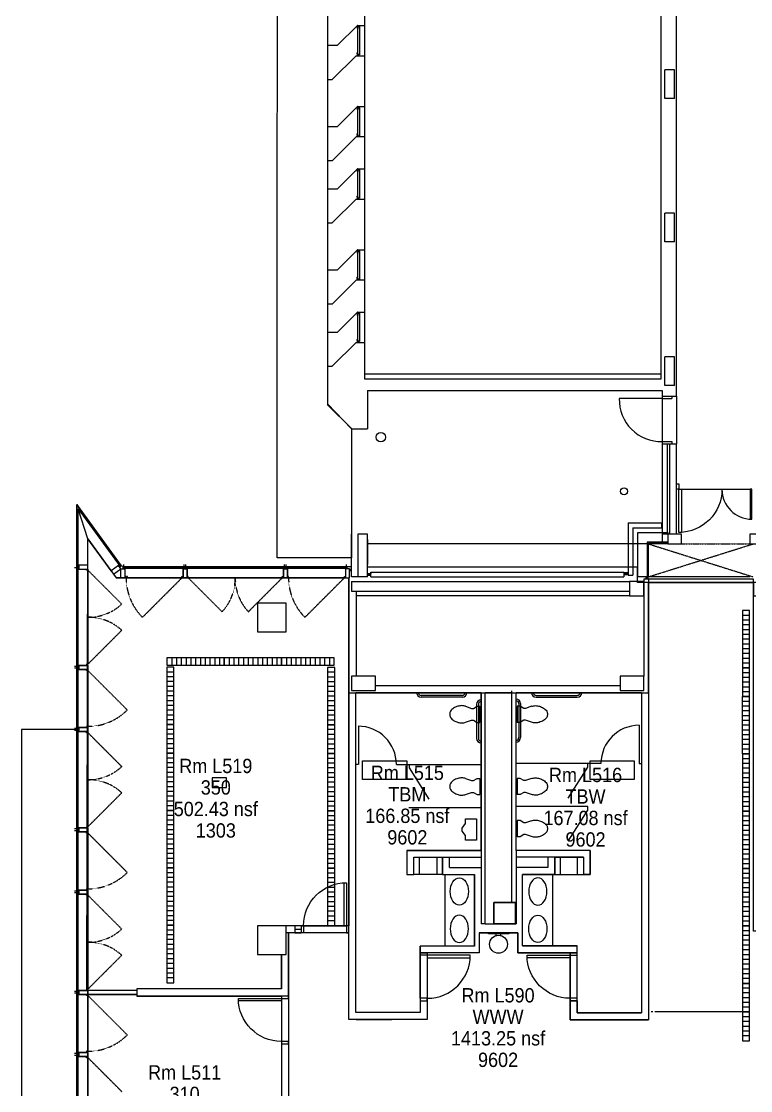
# Model space of a CAD drawing. Header units: inches. Extents: x 1247 to 6173, y 2512 to 6927.
# Drawn here: x 3162 to 3772, y 5446 to 6341 of the extents above; entities that cross this region are included whole.
import ezdxf

# ---------------------------------------------------------------- set-up
doc = ezdxf.new("R2010")
doc.units = ezdxf.units.IN
doc.header["$LTSCALE"] = 0.75
doc.header["$MEASUREMENT"] = 0
doc.linetypes.add('626_FL5$0$HIDDEN', pattern=[0.375, 0.25, -0.125])
doc.linetypes.add('626_FL5$0$HIDDEN2', pattern=[0.1875, 0.125, -0.0625])
doc.layers.get('0').update_dxf_attribs({"linetype": 'CONTINUOUS'})
doc.layers.get('DEFPOINTS').update_dxf_attribs({"linetype": 'CONTINUOUS'})
for name, color, linetype in [('626_FL5$0$A-BLDG-GRW', 9, 'CONTINUOUS'), ('626_FL5$0$A-CLNG-IDEN', 7, 'CONTINUOUS'), ('626_FL5$0$A-CLNG-LITE', 7, 'CONTINUOUS'), ('626_FL5$0$A-DOOR', 7, 'CONTINUOUS'), ('626_FL5$0$A-DOOR-EXST', 9, 'CONTINUOUS'), ('626_FL5$0$A-FLOR', 7, 'CONTINUOUS'), ('626_FL5$0$A-FLOR-PFIX', 7, 'CONTINUOUS'), ('626_FL5$0$A-FLOR-TPTN', 7, 'CONTINUOUS'), ('626_FL5$0$A-GLAZ', 7, 'CONTINUOUS'), ('626_FL5$0$A-ROOF', 7, 'CONTINUOUS'), ('626_FL5$0$A-WALL-FULL', 7, 'CONTINUOUS'), ('triGrossAreaLayer', 7, 'CONTINUOUS'), ('triLabelLayer', 7, 'CONTINUOUS'), ('triMeasuredGrossAreaLayer', 7, 'CONTINUOUS'), ('triSpaceLayer', 7, 'CONTINUOUS')]:
    doc.layers.add(name, color=color, linetype=linetype)
doc.styles.add('KTH_TEXT', font='romans.shx', dxfattribs={"width": 0.9})

# ---------------------------------------------------------------- blocks, each defined once
blk = doc.blocks.new('626_FL5$0$626_DOOR')
blk.add_lwpolyline([(0, 1), (0, 0), (0.056, 0), (0.056, 1)], close=True)
blk.add_arc((0, 0), 1, 0, 90)
blk = doc.blocks.new('626_FL5$0$LT_LIN-4')
at = {"layer": '626_FL5$0$A-CLNG-LITE'}
for p, q in [((4, 0), (4, -6)), ((8, 0), (8, -6)), ((12, 0), (12, -6)), ((16, 0), (16, -6)), ((20, 0), (20, -6)), ((24, 0), (24, -6)), ((28, 0), (28, -6)), ((32, 0), (32, -6)), ((36, 0), (36, -6)), ((40, 0), (40, -6)), ((44, 0), (44, -6))]:
    blk.add_line(p, q, dxfattribs=at)
blk.add_lwpolyline([(0, 0), (0, -6), (48, -6), (48, 0)], close=True, dxfattribs=at)
blk = doc.blocks.new('626_FL5$0$A$C311809B8')
at = {"layer": '626_FL5$0$A-CLNG-IDEN'}
blk.add_lwpolyline([(0, 15.7), (37, 15.7), (37, 0), (0, 0)], close=True, dxfattribs=at)
blk = doc.blocks.new('626_FL5$0$TOILET')
at = {"color": 0}
for p, q in [((-13.15, 7.3), (-7.67, 5.38)), ((-7.67, 5.38), (-5.97, 5.38)), ((-5.97, 5.38), (-2.67, 7.47)), ((-2.67, 7.47), (0, 7.47)), ((0, 7.47), (0, -7.47)), ((-13.15, -7.3), (-7.67, -5.38)), ((-7.67, -5.38), (-5.97, -5.38)), ((-5.97, -5.38), (-2.67, -7.47)), ((-2.67, -7.47), (0, -7.47))]:
    blk.add_line(p, q, dxfattribs=at)
for centre, radius, start, end in [((-21.42, 0), 6.33, 153.29881, 180), ((-21.42, 0), 6.33, 180, 206.70119), ((-17.33, -4.25), 12.05, 124.63594, 143.93892), ((-16.76, -6.31), 14.09, 104.96262, 121.78382), ((-16.77, -3.33), 11.23, 90, 108.83538), ((-16.77, -3.33), 11.23, 71.16462, 90), ((-17.33, 4.25), 12.05, 216.06108, 235.36406), ((-16.18, 6.97), 14.95, 237.64617, 254.75526), ((-17.34, 0.67), 8.59, 251.16462, 273.77544), ((-16.77, 3.33), 11.23, 270, 288.83538)]:
    blk.add_arc(centre, radius, start, end, dxfattribs=at)
blk = doc.blocks.new('626_FL5$0$KTH_URINAL')
blk.add_lwpolyline([(1, -12), (5, -9), (9, -9), (9, 0), (-9, 0), (-9, -9), (-5, -9), (-1.5, -12)], close=True)
blk = doc.blocks.new('626_FL5$0$A$C613D5998')
at = {"layer": '626_FL5$0$A-FLOR-PFIX'}
for p, q in [((6.5, 14.75, -144), (6.5, 16.25, -144)), ((10.5, 14.71, -144), (10.5, 16.25, -144))]:
    blk.add_line(p, q, dxfattribs=at)
at = {"layer": '626_FL5$0$A-FLOR-PFIX', "elevation": -144}
blk.add_lwpolyline([(0, 17), (17, 17), (17, 16.25), (0, 16.25)], close=True, dxfattribs=at)
at = {"layer": '626_FL5$0$A-FLOR-PFIX'}
blk.add_circle((8.42, 7.5, -144), 7.5, dxfattribs=at)

msp = doc.modelspace()

# ---------------------------------------------------------------- linework, layer by layer
at = {"linetype": 'ByBlock'}
msp.add_line((3442.11, 5505.57), (3472.18, 5505.57), dxfattribs=at)
for points in [[(3418.2, 6637.71), (3418.11, 6020.99), (3438.36, 5999.93), (3438.36, 5892.22), (3376.12, 5892.22), (3376.23, 6637.71)], [(3710.45, 5954.08), (3712.45, 5954.08), (3712.45, 5949.45), (3710.45, 5949.45)], [(3703.13, 5903.78), (3714.67, 5903.78), (3714.67, 5911.78), (3703.13, 5911.78)], [(3250.06, 5876.61), (3250.06, 5875.43), (3250.85, 5875.43), (3250.85, 5876.61)], [(3250.06, 5876.61), (3250.06, 5875.43), (3250.85, 5875.43), (3250.85, 5876.61)], [(3671.15, 5860.22), (3683.15, 5860.22), (3683.15, 5872.22), (3671.15, 5872.22)], [(3359.57, 5830.22), (3383.57, 5830.22), (3383.57, 5854.22), (3359.57, 5854.22)], [(3359.57, 5830.22), (3383.57, 5830.22), (3383.57, 5854.22), (3359.57, 5854.22)], [(3438.36, 5781.06), (3458.36, 5781.06), (3458.36, 5793.06), (3438.36, 5793.06)], [(3438.36, 5781.06), (3458.36, 5781.06), (3458.36, 5793.06), (3438.36, 5793.06)], [(3663.11, 5781.06), (3683.11, 5781.06), (3683.11, 5793.06), (3663.11, 5793.06)], [(3663.15, 5781.06), (3683.15, 5781.06), (3683.15, 5793.06), (3663.15, 5793.06)], [(3575.57, 5585.72), (3575.57, 5603.72), (3557.57, 5603.72), (3557.57, 5585.72)], [(3557.57, 5603.72), (3575.57, 5603.72), (3575.57, 5585.72), (3557.57, 5585.72)], [(3359.57, 5560.22), (3383.57, 5560.22), (3383.57, 5584.22), (3359.57, 5584.22)], [(3359.57, 5560.22), (3383.57, 5560.22), (3383.57, 5584.22), (3359.57, 5584.22)], [(3434.16, 5578.22), (3436.12, 5578.22), (3436.12, 5584.22), (3434.16, 5584.22)], [(3501.74, 5559.45), (3495.86, 5559.45), (3495.86, 5561.45), (3501.74, 5561.45)], [(3621.26, 5559.45), (3627.13, 5559.45), (3627.13, 5561.45), (3621.26, 5561.45)], [(3385.55, 5525.3), (3379.55, 5525.3), (3379.55, 5523.3), (3385.55, 5523.3)], [(3495.86, 5521.45), (3501.74, 5521.45), (3501.74, 5523.45), (3495.86, 5523.45)], [(3621.26, 5521.45), (3627.13, 5521.45), (3627.13, 5523.45), (3621.26, 5523.45)], [(3385.55, 5487.3), (3379.55, 5487.3), (3379.55, 5485.3), (3385.55, 5485.3)]]:
    msp.add_lwpolyline(points, close=True)
for points in [[(3436.6, 5883.01), (3436.6, 5883.01), (3437.04, 5880.91), (3437.48, 5883.01), (3437.92, 5880.91), (3438.36, 5883.01)], [(3669.9, 5880.21), (3669.33, 5877.51), (3668.76, 5880.21), (3668.2, 5877.51), (3667.63, 5880.21), (3667.06, 5877.51), (3667.5, 5880.21), (3666.93, 5877.51), (3666.36, 5880.21)], [(3454.36, 5879.22), (3453.9, 5877), (3453.43, 5879.22), (3452.97, 5877), (3452.5, 5879.22), (3452.03, 5877), (3451.57, 5879.22)], [(3686.88, 5874.22), (3686.9, 5874.22), (3684.52, 5874.72), (3686.9, 5875.22), (3684.52, 5875.72), (3686.9, 5876.22)]]:
    msp.add_lwpolyline(points)
at = {"layer": '626_FL5$0$A-BLDG-GRW'}
for p, q in [((3710.45, 6027.36), (3710.45, 6688.53)), ((3697.45, 6042.03), (3697.45, 6676.28)), ((3449.2, 6364.4), (3449.2, 6337.78)), ((3418.2, 6344.4), (3418.2, 6320.78)), ((3443.2, 6337.78), (3426.2, 6320.78)), ((3443.2, 6336.53), (3442.95, 6336.28)), ((3442.95, 6336.28), (3442.95, 6335.28)), ((3443.2, 6337.78), (3449.2, 6337.78)), ((3443.45, 6337.78), (3443.2, 6337.78)), ((3443.2, 6337.78), (3443.2, 6336.03)), ((3443.2, 6336.03), (3443.45, 6336.03)), ((3443.45, 6337.03), (3443.45, 6337.78)), ((3444.95, 6337.03), (3443.45, 6337.03)), ((3443.45, 6336.03), (3443.45, 6336.78)), ((3443.45, 6336.78), (3444.95, 6336.78)), ((3443.45, 6336.53), (3443.7, 6336.28)), ((3443.7, 6336.28), (3443.7, 6335.28)), ((3444.95, 6336.78), (3444.95, 6337.03)), ((3444.95, 6336.78), (3444.95, 6313.4)), ((3449.2, 6337.78), (3449.2, 6312.31)), ((3442.95, 6335.28), (3443.2, 6335.03)), ((3443.2, 6335.03), (3443.45, 6335.03)), ((3443.33, 6335.03), (3443.33, 6315.15)), ((3443.7, 6335.28), (3443.45, 6335.03)), ((3418.2, 6320.78), (3418.2, 6292.4)), ((3426.2, 6320.78), (3418.2, 6320.78)), ((3442.11, 6312.31), (3422.2, 6292.4)), ((3442.11, 6312.31), (3449.2, 6312.31)), ((3442.95, 6314.9), (3443.2, 6315.15)), ((3442.95, 6313.9), (3442.95, 6314.9)), ((3443.2, 6313.65), (3442.95, 6313.9)), ((3443.2, 6315.15), (3443.45, 6315.15)), ((3443.2, 6312.4), (3443.2, 6314.15)), ((3443.2, 6314.15), (3443.45, 6314.15)), ((3443.45, 6312.4), (3443.2, 6312.4)), ((3443.7, 6314.9), (3443.45, 6315.15)), ((3443.45, 6314.15), (3443.45, 6313.4)), ((3443.45, 6313.65), (3443.7, 6313.9)), ((3443.45, 6313.4), (3444.95, 6313.4)), ((3444.95, 6313.15), (3443.45, 6313.15)), ((3443.45, 6313.15), (3443.45, 6312.4)), ((3443.7, 6313.9), (3443.7, 6314.9)), ((3444.95, 6313.4), (3444.95, 6313.15)), ((3449.2, 6312.31), (3449.2, 6269.78)), ((3708.58, 6300.65), (3700.58, 6300.65)), ((3700.58, 6276.65), (3700.58, 6300.65)), ((3708.58, 6276.65), (3708.58, 6300.65)), ((3418.2, 6292.4), (3422.2, 6292.4)), ((3418.2, 6292.4), (3418.2, 6252.78)), ((3708.58, 6276.65), (3700.58, 6276.65)), ((3443.2, 6269.78), (3426.2, 6252.78)), ((3443.2, 6268.53), (3442.95, 6268.28)), ((3442.95, 6268.28), (3442.95, 6267.28)), ((3442.95, 6267.28), (3443.2, 6267.03)), ((3443.2, 6269.78), (3449.2, 6269.78)), ((3443.45, 6269.78), (3443.2, 6269.78)), ((3443.2, 6269.78), (3443.2, 6268.03)), ((3443.2, 6268.03), (3443.45, 6268.03)), ((3443.2, 6267.03), (3443.45, 6267.03)), ((3443.33, 6267.03), (3443.33, 6247.15)), ((3443.45, 6269.03), (3443.45, 6269.78)), ((3444.95, 6269.03), (3443.45, 6269.03)), ((3443.45, 6268.03), (3443.45, 6268.78)), ((3443.45, 6268.78), (3444.95, 6268.78)), ((3443.45, 6268.53), (3443.7, 6268.28)), ((3443.7, 6267.28), (3443.45, 6267.03)), ((3443.7, 6268.28), (3443.7, 6267.28)), ((3444.95, 6268.78), (3444.95, 6269.03)), ((3444.95, 6268.78), (3444.95, 6245.4)), ((3449.2, 6269.78), (3449.2, 6244.4)), ((3418.2, 6252.78), (3418.2, 6224.4)), ((3426.2, 6252.78), (3418.2, 6252.78)), ((3442.95, 6246.9), (3443.2, 6247.15)), ((3442.95, 6245.9), (3442.95, 6246.9)), ((3443.2, 6247.15), (3443.45, 6247.15)), ((3443.7, 6246.9), (3443.45, 6247.15)), ((3443.7, 6245.9), (3443.7, 6246.9)), ((3442.2, 6244.4), (3422.2, 6224.4)), ((3449.2, 6244.4), (3442.2, 6244.4)), ((3443.2, 6245.65), (3442.95, 6245.9)), ((3443.2, 6244.4), (3443.2, 6246.15)), ((3443.2, 6246.15), (3443.45, 6246.15)), ((3443.45, 6244.4), (3443.2, 6244.4)), ((3443.45, 6246.15), (3443.45, 6245.4)), ((3443.45, 6245.65), (3443.7, 6245.9)), ((3443.45, 6245.4), (3444.95, 6245.4)), ((3444.95, 6245.15), (3443.45, 6245.15)), ((3443.45, 6245.15), (3443.45, 6244.4)), ((3444.95, 6245.4), (3444.95, 6245.15)), ((3449.2, 6244.4), (3449.2, 6217.78)), ((3422.2, 6224.4), (3418.2, 6224.4)), ((3418.2, 6224.4), (3418.2, 6200.78)), ((3443.2, 6217.78), (3426.2, 6200.78)), ((3443.2, 6216.53), (3442.95, 6216.28)), ((3442.95, 6216.28), (3442.95, 6215.28)), ((3442.95, 6215.28), (3443.2, 6215.03)), ((3443.2, 6217.78), (3449.2, 6217.78)), ((3443.45, 6217.78), (3443.2, 6217.78)), ((3443.2, 6217.78), (3443.2, 6216.03)), ((3443.2, 6216.03), (3443.45, 6216.03)), ((3443.2, 6215.03), (3443.45, 6215.03)), ((3443.33, 6215.03), (3443.33, 6195.15)), ((3443.45, 6217.03), (3443.45, 6217.78)), ((3444.95, 6217.03), (3443.45, 6217.03)), ((3443.45, 6216.03), (3443.45, 6216.78)), ((3443.45, 6216.78), (3444.95, 6216.78)), ((3443.45, 6216.53), (3443.7, 6216.28)), ((3443.7, 6215.28), (3443.45, 6215.03)), ((3443.7, 6216.28), (3443.7, 6215.28)), ((3444.95, 6216.78), (3444.95, 6217.03)), ((3444.95, 6216.78), (3444.95, 6193.4)), ((3449.2, 6217.78), (3449.2, 6192.31)), ((3418.2, 6200.78), (3418.2, 6172.4)), ((3426.2, 6200.78), (3418.2, 6200.78)), ((3442.95, 6194.9), (3443.2, 6195.15)), ((3442.95, 6193.9), (3442.95, 6194.9)), ((3443.2, 6193.65), (3442.95, 6193.9)), ((3443.2, 6195.15), (3443.45, 6195.15)), ((3443.2, 6192.4), (3443.2, 6194.15)), ((3443.2, 6194.15), (3443.45, 6194.15)), ((3443.7, 6194.9), (3443.45, 6195.15)), ((3443.45, 6194.15), (3443.45, 6193.4)), ((3443.45, 6193.65), (3443.7, 6193.9)), ((3443.45, 6193.4), (3444.95, 6193.4)), ((3444.95, 6193.15), (3443.45, 6193.15)), ((3443.45, 6193.15), (3443.45, 6192.4)), ((3443.7, 6193.9), (3443.7, 6194.9)), ((3444.95, 6193.4), (3444.95, 6193.15)), ((3442.11, 6192.31), (3422.2, 6172.4)), ((3442.11, 6192.31), (3449.2, 6192.31)), ((3443.45, 6192.4), (3443.2, 6192.4)), ((3449.2, 6192.31), (3449.2, 6149.78)), ((3708.58, 6180.65), (3700.58, 6180.65)), ((3700.58, 6156.65), (3700.58, 6180.65)), ((3708.58, 6156.65), (3708.58, 6180.65)), ((3418.2, 6172.4), (3422.2, 6172.4)), ((3418.2, 6172.4), (3418.2, 6132.78)), ((3443.2, 6149.78), (3426.2, 6132.78)), ((3443.2, 6148.53), (3442.95, 6148.28)), ((3442.95, 6148.28), (3442.95, 6147.28)), ((3443.2, 6149.78), (3449.2, 6149.78)), ((3443.45, 6149.78), (3443.2, 6149.78)), ((3443.2, 6149.78), (3443.2, 6148.03)), ((3443.45, 6149.03), (3443.45, 6149.78)), ((3444.95, 6149.03), (3443.45, 6149.03)), ((3443.45, 6148.03), (3443.45, 6148.78)), ((3443.45, 6148.78), (3444.95, 6148.78)), ((3443.45, 6148.53), (3443.7, 6148.28)), ((3443.7, 6148.28), (3443.7, 6147.28)), ((3444.95, 6148.78), (3444.95, 6149.03)), ((3444.95, 6148.78), (3444.95, 6125.4)), ((3449.2, 6149.78), (3449.2, 6124.4)), ((3708.58, 6156.65), (3700.58, 6156.65)), ((3442.95, 6147.28), (3443.2, 6147.03)), ((3443.2, 6148.03), (3443.45, 6148.03)), ((3443.2, 6147.03), (3443.45, 6147.03)), ((3443.33, 6147.03), (3443.33, 6127.15)), ((3443.7, 6147.28), (3443.45, 6147.03)), ((3418.2, 6132.78), (3418.2, 6104.4)), ((3426.2, 6132.78), (3418.2, 6132.78)), ((3442.2, 6124.4), (3422.2, 6104.4)), ((3449.2, 6124.4), (3442.2, 6124.4)), ((3442.95, 6126.9), (3443.2, 6127.15)), ((3442.95, 6125.9), (3442.95, 6126.9)), ((3443.2, 6125.65), (3442.95, 6125.9)), ((3443.2, 6127.15), (3443.45, 6127.15)), ((3443.2, 6124.4), (3443.2, 6126.15)), ((3443.2, 6126.15), (3443.45, 6126.15)), ((3443.45, 6124.4), (3443.2, 6124.4)), ((3443.7, 6126.9), (3443.45, 6127.15)), ((3443.45, 6126.15), (3443.45, 6125.4)), ((3443.45, 6125.65), (3443.7, 6125.9)), ((3443.45, 6125.4), (3444.95, 6125.4)), ((3444.95, 6125.15), (3443.45, 6125.15)), ((3443.45, 6125.15), (3443.45, 6124.4)), ((3443.7, 6125.9), (3443.7, 6126.9)), ((3444.95, 6125.4), (3444.95, 6125.15)), ((3449.2, 6124.4), (3449.2, 6097.78)), ((3422.2, 6104.4), (3418.2, 6104.4)), ((3418.2, 6104.4), (3418.2, 6080.78)), ((3443.2, 6097.78), (3426.2, 6080.78)), ((3443.2, 6096.53), (3442.95, 6096.28)), ((3442.95, 6096.28), (3442.95, 6095.28)), ((3442.95, 6095.28), (3443.2, 6095.03)), ((3443.2, 6097.78), (3449.2, 6097.78)), ((3443.45, 6097.78), (3443.2, 6097.78)), ((3443.2, 6097.78), (3443.2, 6096.03)), ((3443.2, 6096.03), (3443.45, 6096.03)), ((3443.2, 6095.03), (3443.45, 6095.03)), ((3443.33, 6095.03), (3443.33, 6075.15)), ((3443.45, 6097.03), (3443.45, 6097.78)), ((3444.95, 6097.03), (3443.45, 6097.03)), ((3443.45, 6096.03), (3443.45, 6096.78)), ((3443.45, 6096.78), (3444.95, 6096.78)), ((3443.45, 6096.53), (3443.7, 6096.28)), ((3443.7, 6095.28), (3443.45, 6095.03)), ((3443.7, 6096.28), (3443.7, 6095.28)), ((3444.95, 6096.78), (3444.95, 6097.03)), ((3444.95, 6096.78), (3444.95, 6073.4)), ((3449.2, 6097.78), (3449.2, 6072.31)), ((3418.2, 6080.78), (3418.2, 6052.4)), ((3426.2, 6080.78), (3418.2, 6080.78)), ((3442.11, 6072.31), (3422.2, 6052.4)), ((3442.11, 6072.31), (3449.2, 6072.31)), ((3442.95, 6074.9), (3443.2, 6075.15)), ((3442.95, 6073.9), (3442.95, 6074.9)), ((3443.2, 6073.65), (3442.95, 6073.9)), ((3443.2, 6075.15), (3443.45, 6075.15)), ((3443.2, 6072.4), (3443.2, 6074.15)), ((3443.2, 6074.15), (3443.45, 6074.15)), ((3443.45, 6072.4), (3443.2, 6072.4)), ((3443.7, 6074.9), (3443.45, 6075.15)), ((3443.45, 6074.15), (3443.45, 6073.4)), ((3443.45, 6073.65), (3443.7, 6073.9)), ((3443.45, 6073.4), (3444.95, 6073.4)), ((3444.95, 6073.15), (3443.45, 6073.15)), ((3443.45, 6073.15), (3443.45, 6072.4)), ((3443.7, 6073.9), (3443.7, 6074.9)), ((3444.95, 6073.4), (3444.95, 6073.15)), ((3449.2, 6072.31), (3449.2, 6042.03)), ((3700.58, 6036.28), (3700.58, 6060.28)), ((3708.58, 6060.28), (3700.58, 6060.28)), ((3700.58, 6036.28), (3700.58, 6060.28)), ((3708.58, 6060.28), (3700.58, 6060.28)), ((3708.58, 6036.28), (3708.58, 6060.28)), ((3708.58, 6036.28), (3708.58, 6060.28)), ((3418.2, 6052.4), (3422.2, 6052.4)), ((3418.2, 6052.4), (3418.2, 6020.28)), ((3449.2, 6046.03), (3697.45, 6046.03)), ((3449.2, 6042.03), (3697.45, 6042.03)), ((3451.57, 6032.03), (3451.57, 6000.03)), ((3451.57, 6032.03), (3698.45, 6032.03)), ((3698.45, 6032.03), (3698.45, 6025.36)), ((3708.58, 6036.28), (3700.58, 6036.28)), ((3708.58, 6036.28), (3700.58, 6036.28)), ((3698.45, 6027.36), (3710.45, 6027.36)), ((3698.45, 6025.36), (3706.45, 6025.36)), ((3698.45, 6025.36), (3698.45, 5989.38)), ((3706.45, 6027.36), (3706.45, 6025.36)), ((3710.45, 6027.36), (3710.45, 5987.38)), ((3438.36, 6000.36), (3418.2, 6020.28)), ((3438.36, 6000.03), (3451.57, 6000.03)), ((3698.45, 5989.38), (3698.45, 5903.78)), ((3698.45, 5989.38), (3706.45, 5989.38)), ((3698.45, 5987.38), (3710.45, 5987.38)), ((3702.45, 5987.38), (3702.45, 5911.78)), ((3704.45, 5987.38), (3704.45, 5911.78)), ((3706.45, 5989.38), (3706.45, 5987.38)), ((3710.45, 5911.78), (3710.45, 5987.38)), ((3438.36, 5876.22), (3438.36, 5911.78)), ((3451.57, 5911.78), (3443.57, 5911.78)), ((3443.57, 5911.78), (3443.57, 5876.22)), ((3451.57, 5876.22), (3451.57, 5911.78)), ((3451.57, 5907.54), (3451.57, 5886.53)), ((3703.13, 5911.78), (3698.45, 5911.78)), ((3703.13, 5911.78), (3703.13, 5911.78)), ((3771.77, 5911.78), (3771.77, 5903.78)), ((3789.4, 5911.78), (3771.77, 5911.78)), ((3703.13, 5903.78), (3451.57, 5903.78)), ((3771.77, 5903.78), (3789.4, 5903.78)), ((3451.57, 5876.22), (3438.36, 5876.22))]:
    msp.add_line(p, q, dxfattribs=at)
for centre, radius in [((3462.85, 5993.09), 4), ((3666.45, 5947.78), 3)]:
    msp.add_circle(centre, radius, dxfattribs=at)
at = {"layer": '626_FL5$0$A-DOOR-EXST'}
msp.add_line((3698.45, 6025.36), (3662.45, 6025.36), dxfattribs=at)
msp.add_arc((3697.59, 6024.52), 35.15, 178.6266, 271.40946, dxfattribs=at)
at = {"layer": '626_FL5$0$A-FLOR'}
for p, q in [((3712.45, 5949.45), (3773.45, 5949.45)), ((3771.9, 5876.22), (3686.9, 5876.22)), ((3771.9, 5874.22), (3686.9, 5874.22)), ((3671.15, 5860.22), (3442.11, 5860.22)), ((3514.36, 5627.07), (3490.36, 5627.07)), ((3608.52, 5627.07), (3632.52, 5627.07)), ((3398.16, 5584.22), (3434.16, 5584.22)), ((3495.86, 5523.45), (3495.86, 5559.45)), ((3501.74, 5559.45), (3501.74, 5523.45)), ((3621.26, 5559.2), (3621.26, 5523.2)), ((3627.13, 5523.45), (3627.13, 5559.45)), ((3379.55, 5523.3), (3379.55, 5487.3)), ((3690.63, 5512.22), (3689.13, 5512.22)), ((3771.52, 5512.22), (3692.13, 5512.22))]:
    msp.add_line(p, q, dxfattribs=at)
at = {"layer": '626_FL5$0$A-FLOR', "linetype": '626_FL5$0$HIDDEN2'}
for p, q in [((3686.9, 5903.78), (3774.61, 5876.22)), ((3686.91, 5876.22), (3774.61, 5903.78)), ((3714.67, 5903.78), (3771.77, 5903.78))]:
    msp.add_line(p, q, dxfattribs=at)
at = {"layer": '626_FL5$0$A-FLOR'}
for points in [[(3321.47, 5700.01), (3333.47, 5700.01), (3333.47, 5708.01), (3321.47, 5708.01)], [(3495.11, 5641.57), (3509.61, 5641.57), (3509.61, 5627.07), (3495.11, 5627.07)], [(3627.52, 5641.57), (3613.02, 5641.57), (3613.02, 5627.07), (3627.52, 5627.07)]]:
    msp.add_lwpolyline(points, close=True, dxfattribs=at)
at = {"layer": '626_FL5$0$A-FLOR-PFIX', "linetype": 'Continuous'}
for p, q in [((3531.08, 5776.95), (3496.58, 5776.95)), ((3531.08, 5775.45), (3496.58, 5775.45)), ((3592.81, 5776.93), (3627.31, 5776.93)), ((3592.81, 5775.43), (3627.31, 5775.43)), ((3543.02, 5769.45), (3543.02, 5740.95)), ((3544.52, 5769.45), (3544.52, 5740.95)), ((3578.37, 5770.18), (3578.37, 5741.68)), ((3579.87, 5770.18), (3579.87, 5741.68))]:
    msp.add_line(p, q, dxfattribs=at)
at = {"layer": '626_FL5$0$A-FLOR-PFIX'}
for p, q in [((3516.36, 5627.07), (3516.36, 5567.07)), ((3606.52, 5627.07), (3606.52, 5567.32))]:
    msp.add_line(p, q, dxfattribs=at)
at = {"layer": '626_FL5$0$A-FLOR-PFIX', "linetype": 'Continuous'}
for centre, radius, start, end in [((3496.58, 5779.2), 3.75, 180, 270), ((3496.58, 5779.2), 2.25, 180, 270), ((3531.08, 5779.2), 3.75, 270, 0), ((3531.08, 5779.2), 2.25, 270, 0), ((3546.77, 5769.45), 3.75, 90, 180), ((3576.12, 5770.18), 3.75, 0, 90), ((3576.12, 5770.18), 2.25, 0, 90), ((3592.81, 5779.18), 3.75, 180, 270), ((3592.81, 5779.18), 2.25, 180, 270), ((3627.31, 5779.18), 3.75, 270, 0), ((3627.31, 5779.18), 2.25, 270, 0), ((3546.77, 5769.45), 2.25, 90, 180), ((3546.77, 5740.95), 3.75, 180, 270), ((3546.77, 5740.95), 2.25, 180, 270), ((3576.12, 5741.68), 2.25, 270, 0), ((3576.12, 5741.68), 3.75, 270, 0)]:
    msp.add_arc(centre, radius, start, end, dxfattribs=at)
at = {"layer": '626_FL5$0$A-FLOR-PFIX'}
for centre, major_axis in [((3528.58, 5612.83), (0, 11.5)), ((3594.29, 5581.6), (0, -11.5))]:
    msp.add_ellipse(centre, major_axis=major_axis, ratio=0.66229, dxfattribs=at)
at = {"layer": '626_FL5$0$A-FLOR-PFIX', "extrusion": (0, 0, -1)}
for centre, major_axis in [((3594.29, 5612.83), (0, 11.5)), ((3528.58, 5581.6), (0, -11.5))]:
    msp.add_ellipse(centre, major_axis=major_axis, ratio=0.66229, dxfattribs=at)
at = {"layer": '626_FL5$0$A-FLOR-TPTN'}
for p, q in [((3444, 5751.2), (3444, 5719.2)), ((3679.15, 5751.93), (3679.15, 5719.93)), ((3443.87, 5719.2), (3441.87, 5719.2)), ((3475.87, 5719.2), (3546.75, 5719.2)), ((3486.74, 5716.2), (3486.74, 5719.2)), ((3647.15, 5719.93), (3576.12, 5719.93)), ((3636.12, 5716.93), (3636.12, 5719.93)), ((3679.15, 5719.93), (3681.15, 5719.93)), ((3503.24, 5690.21), (3486.74, 5716.2)), ((3619.62, 5690.95), (3636.12, 5716.93)), ((3486.24, 5683.18), (3546.75, 5683.18)), ((3636.12, 5683.93), (3576.12, 5683.93)), ((3636.12, 5680.93), (3636.12, 5683.93)), ((3619.62, 5654.95), (3636.12, 5680.93))]:
    msp.add_line(p, q, dxfattribs=at)
for centre, start, end in [((3443.87, 5719.2), 359.99995, 90), ((3679.15, 5719.93), 90, 180)]:
    msp.add_arc(centre, 32, start, end, dxfattribs=at)
at = {"layer": '626_FL5$0$A-GLAZ'}
for p, q in [((3208.22, 5932.66), (3208.22, 5936.75)), ((3208.22, 5936.75), (3210.63, 5933.43)), ((3208.41, 5884.47), (3208.41, 5936.09)), ((3208.47, 5936.09), (3245.29, 5885.41)), ((3210.63, 5933.43), (3210.48, 5933.32)), ((3208.41, 5932.66), (3208.22, 5932.66)), ((3209.41, 5884.47), (3209.41, 5933.09)), ((3209.41, 5933.09), (3244.48, 5884.83)), ((3217.54, 5907.98), (3209.41, 5933.09)), ((3217.54, 5886.08), (3217.54, 5907.98)), ((3237.06, 5881.2), (3217.6, 5907.98)), ((3208.41, 5884.47), (3209.85, 5884.47)), ((3208.41, 5800.65), (3208.41, 5884.15)), ((3209.41, 5800.65), (3209.41, 5884.15)), ((3216.36, 5882.53), (3217.54, 5882.53)), ((3216.36, 5881.75), (3216.36, 5882.53)), ((3217.54, 5881.75), (3216.36, 5881.75)), ((3217.54, 5882.53), (3217.54, 5881.75)), ((3217.54, 5881.75), (3217.54, 5803.06)), ((3299.18, 5884.45), (3382.68, 5884.45)), ((3299.18, 5883.45), (3382.68, 5883.45)), ((3248.8, 5876.5), (3248.8, 5875.32)), ((3249.58, 5876.5), (3248.8, 5876.5)), ((3248.8, 5875.32), (3249.58, 5875.32)), ((3249.58, 5875.32), (3249.58, 5876.5)), ((3296.27, 5875.32), (3249.58, 5875.32)), ((3296.27, 5875.32), (3296.27, 5876.5)), ((3296.27, 5876.5), (3297.06, 5876.5)), ((3297.06, 5875.32), (3296.27, 5875.32)), ((3297.06, 5876.5), (3297.06, 5875.32)), ((3300.8, 5876.5), (3300.8, 5875.32)), ((3301.58, 5876.5), (3300.8, 5876.5)), ((3300.8, 5875.32), (3301.58, 5875.32)), ((3301.58, 5875.32), (3301.58, 5876.5)), ((3380.27, 5875.32), (3301.58, 5875.32)), ((3380.27, 5875.32), (3380.27, 5876.5)), ((3380.27, 5876.5), (3381.06, 5876.5)), ((3381.06, 5875.32), (3380.27, 5875.32)), ((3381.06, 5876.5), (3381.06, 5875.32)), ((3384.8, 5876.5), (3384.8, 5875.32)), ((3385.58, 5876.5), (3384.8, 5876.5)), ((3384.8, 5875.32), (3385.58, 5875.32)), ((3385.58, 5875.32), (3385.58, 5876.5)), ((3432.27, 5875.32), (3385.58, 5875.32)), ((3432.27, 5875.32), (3432.27, 5876.5)), ((3432.27, 5876.5), (3433.06, 5876.5)), ((3433.06, 5875.32), (3432.27, 5875.32)), ((3433.06, 5876.5), (3433.06, 5875.32)), ((3217.54, 5803.06), (3216.36, 5803.06)), ((3216.36, 5803.06), (3216.36, 5802.27)), ((3216.36, 5802.27), (3217.54, 5802.27)), ((3217.54, 5802.27), (3217.54, 5803.06)), ((3216.36, 5798.53), (3217.54, 5798.53)), ((3216.36, 5797.75), (3216.36, 5798.53)), ((3217.54, 5797.75), (3216.36, 5797.75)), ((3217.54, 5798.53), (3217.54, 5797.75)), ((3217.54, 5797.75), (3217.54, 5751.06)), ((3208.41, 5664.65), (3208.41, 5748.15)), ((3209.41, 5664.65), (3209.41, 5748.15)), ((3217.54, 5751.06), (3216.36, 5751.06)), ((3216.36, 5751.06), (3216.36, 5750.27)), ((3216.36, 5750.27), (3217.54, 5750.27)), ((3216.36, 5746.53), (3217.54, 5746.53)), ((3216.36, 5745.75), (3216.36, 5746.53)), ((3217.54, 5745.75), (3216.36, 5745.75)), ((3217.54, 5750.27), (3217.54, 5751.06)), ((3217.54, 5746.53), (3217.54, 5745.75)), ((3217.54, 5745.75), (3217.54, 5667.06)), ((3217.54, 5667.06), (3216.36, 5667.06)), ((3216.36, 5667.06), (3216.36, 5666.27)), ((3216.36, 5666.27), (3217.54, 5666.27)), ((3217.54, 5666.27), (3217.54, 5667.06)), ((3216.36, 5662.53), (3217.54, 5662.53)), ((3216.36, 5661.75), (3216.36, 5662.53)), ((3217.54, 5661.75), (3216.36, 5661.75)), ((3217.54, 5662.53), (3217.54, 5661.75)), ((3217.54, 5661.75), (3217.54, 5615.06)), ((3208.41, 5528.65), (3208.41, 5612.15)), ((3209.41, 5528.65), (3209.41, 5612.15)), ((3217.54, 5615.06), (3216.36, 5615.06)), ((3216.36, 5615.06), (3216.36, 5614.27)), ((3216.36, 5614.27), (3217.54, 5614.27)), ((3217.54, 5614.27), (3217.54, 5615.06)), ((3216.36, 5610.53), (3217.54, 5610.53)), ((3216.36, 5609.75), (3216.36, 5610.53)), ((3217.54, 5609.75), (3216.36, 5609.75)), ((3217.54, 5610.53), (3217.54, 5609.75)), ((3217.54, 5609.75), (3217.54, 5531.06)), ((3390.91, 5584.22), (3383.57, 5584.22)), ((3390.91, 5578.22), (3383.57, 5578.22)), ((3396.16, 5584.22), (3390.91, 5584.22)), ((3390.91, 5584.22), (3390.91, 5578.22)), ((3390.91, 5581.22), (3396.16, 5581.22)), ((3390.91, 5578.22), (3396.16, 5578.22)), ((3396.16, 5584.22), (3396.16, 5578.22)), ((3396.16, 5584.22), (3398.16, 5584.22)), ((3398.16, 5578.22), (3396.16, 5578.22)), ((3398.16, 5584.22), (3398.16, 5578.22)), ((3217.54, 5531.06), (3216.36, 5531.06)), ((3216.36, 5531.06), (3216.36, 5530.27)), ((3217.54, 5530.27), (3217.54, 5531.06)), ((3216.36, 5530.27), (3217.54, 5530.27)), ((3216.36, 5526.53), (3217.54, 5526.53)), ((3216.36, 5525.75), (3216.36, 5526.53)), ((3217.54, 5525.75), (3216.36, 5525.75)), ((3217.54, 5526.53), (3217.54, 5525.75)), ((3217.54, 5525.75), (3217.54, 5479.06)), ((3217.54, 5479.06), (3216.36, 5479.06)), ((3216.36, 5479.06), (3216.36, 5478.27)), ((3216.36, 5478.27), (3217.54, 5478.27)), ((3217.54, 5478.27), (3217.54, 5479.06)), ((3208.41, 5392.65), (3208.41, 5476.15)), ((3209.41, 5392.65), (3209.41, 5476.15)), ((3216.36, 5474.53), (3217.54, 5474.53)), ((3216.36, 5473.75), (3216.36, 5474.53)), ((3217.54, 5473.75), (3216.36, 5473.75)), ((3217.54, 5474.53), (3217.54, 5473.75)), ((3217.54, 5473.75), (3217.54, 5395.06))]:
    msp.add_line(p, q, dxfattribs=at)
at = {"layer": '626_FL5$0$A-GLAZ', "linetype": 'Continuous'}
for p, q in [((3208.41, 5883.65), (3206.41, 5883.65)), ((3209.85, 5884.15), (3208.41, 5884.15)), ((3217.54, 5886.08), (3209.85, 5886.08)), ((3209.85, 5886.08), (3209.85, 5882.73)), ((3209.85, 5882.73), (3217.54, 5882.73)), ((3217.54, 5882.73), (3217.54, 5886.08)), ((3243.29, 5885.72), (3237.06, 5881.2)), ((3237.06, 5881.2), (3239.03, 5878.49)), ((3239.03, 5878.49), (3245.25, 5883.01)), ((3245.25, 5883.01), (3243.29, 5885.72)), ((3244.12, 5884.57), (3245.29, 5885.41)), ((3245.25, 5875.32), (3245.25, 5883.01)), ((3245.25, 5883.01), (3248.6, 5883.01)), ((3247.18, 5884.45), (3298.68, 5884.45)), ((3247.18, 5883.01), (3247.18, 5884.45)), ((3247.18, 5883.45), (3298.68, 5883.45)), ((3247.68, 5884.45), (3247.68, 5886.45)), ((3248.6, 5883.01), (3248.6, 5875.32)), ((3297.25, 5875.32), (3297.25, 5883.01)), ((3297.25, 5883.01), (3300.6, 5883.01)), ((3297.25, 5883.01), (3297.25, 5875.32)), ((3300.6, 5883.01), (3297.25, 5883.01)), ((3298.18, 5884.45), (3298.18, 5886.45)), ((3298.68, 5883.01), (3298.68, 5884.45)), ((3299.18, 5883.01), (3299.18, 5884.45)), ((3299.68, 5884.45), (3299.68, 5886.45)), ((3300.6, 5883.01), (3300.6, 5875.32)), ((3300.6, 5875.32), (3300.6, 5883.01)), ((3381.25, 5883.01), (3381.25, 5875.32)), ((3384.6, 5883.01), (3381.25, 5883.01)), ((3381.25, 5875.32), (3381.25, 5883.01)), ((3381.25, 5883.01), (3384.6, 5883.01)), ((3382.18, 5884.45), (3382.18, 5886.45)), ((3382.68, 5883.01), (3382.68, 5884.45)), ((3383.18, 5884.45), (3434.68, 5884.45)), ((3383.18, 5883.01), (3383.18, 5884.45)), ((3383.18, 5883.45), (3434.68, 5883.45)), ((3383.68, 5884.45), (3383.68, 5886.45)), ((3384.6, 5875.32), (3384.6, 5883.01)), ((3384.6, 5883.01), (3384.6, 5875.32)), ((3433.25, 5883.01), (3433.25, 5875.32)), ((3436.6, 5883.01), (3433.25, 5883.01)), ((3434.18, 5884.45), (3434.18, 5886.45)), ((3434.68, 5883.01), (3434.68, 5884.45)), ((3436.6, 5875.32), (3436.6, 5883.01)), ((3239.03, 5878.49), (3241.33, 5875.32)), ((3245.25, 5875.32), (3241.33, 5875.32)), ((3248.6, 5875.32), (3245.25, 5875.32)), ((3300.6, 5875.32), (3297.25, 5875.32)), ((3297.25, 5875.32), (3300.6, 5875.32)), ((3381.25, 5875.32), (3384.6, 5875.32)), ((3384.6, 5875.32), (3381.25, 5875.32)), ((3433.25, 5875.32), (3436.6, 5875.32)), ((3208.41, 5801.15), (3206.41, 5801.15)), ((3208.41, 5799.65), (3206.41, 5799.65)), ((3209.85, 5800.65), (3208.41, 5800.65)), ((3208.41, 5748.65), (3208.41, 5800.15)), ((3209.85, 5800.15), (3208.41, 5800.15)), ((3209.41, 5748.65), (3209.41, 5800.15)), ((3209.85, 5802.08), (3217.54, 5802.08)), ((3209.85, 5798.73), (3209.85, 5802.08)), ((3217.54, 5802.08), (3209.85, 5802.08)), ((3209.85, 5802.08), (3209.85, 5798.73)), ((3217.54, 5802.08), (3217.54, 5798.73)), ((3217.54, 5798.73), (3217.54, 5802.08)), ((3217.54, 5798.73), (3209.85, 5798.73)), ((3209.85, 5798.73), (3217.54, 5798.73)), ((3208.41, 5749.15), (3206.41, 5749.15)), ((3208.41, 5747.65), (3206.41, 5747.65)), ((3209.85, 5748.65), (3208.41, 5748.65)), ((3209.85, 5748.15), (3208.41, 5748.15)), ((3209.85, 5750.08), (3217.54, 5750.08)), ((3209.85, 5746.73), (3209.85, 5750.08)), ((3217.54, 5750.08), (3209.85, 5750.08)), ((3209.85, 5750.08), (3209.85, 5746.73)), ((3217.54, 5746.73), (3209.85, 5746.73)), ((3209.85, 5746.73), (3217.54, 5746.73)), ((3217.54, 5750.08), (3217.54, 5746.73)), ((3217.54, 5746.73), (3217.54, 5750.08)), ((3208.41, 5665.15), (3206.41, 5665.15)), ((3209.85, 5666.08), (3217.54, 5666.08)), ((3209.85, 5662.73), (3209.85, 5666.08)), ((3217.54, 5666.08), (3209.85, 5666.08)), ((3209.85, 5666.08), (3209.85, 5662.73)), ((3217.54, 5666.08), (3217.54, 5662.73)), ((3217.54, 5662.73), (3217.54, 5666.08)), ((3208.41, 5663.65), (3206.41, 5663.65)), ((3209.85, 5664.65), (3208.41, 5664.65)), ((3208.41, 5612.65), (3208.41, 5664.15)), ((3209.85, 5664.15), (3208.41, 5664.15)), ((3209.41, 5612.65), (3209.41, 5664.15)), ((3217.54, 5662.73), (3209.85, 5662.73)), ((3209.85, 5662.73), (3217.54, 5662.73)), ((3208.41, 5613.15), (3206.41, 5613.15)), ((3208.41, 5611.65), (3206.41, 5611.65)), ((3209.85, 5612.65), (3208.41, 5612.65)), ((3209.85, 5612.15), (3208.41, 5612.15)), ((3217.54, 5614.08), (3209.85, 5614.08)), ((3209.85, 5614.08), (3209.85, 5610.73)), ((3209.85, 5614.08), (3217.54, 5614.08)), ((3209.85, 5610.73), (3209.85, 5614.08)), ((3217.54, 5610.73), (3217.54, 5614.08)), ((3217.54, 5614.08), (3217.54, 5610.73)), ((3209.85, 5610.73), (3217.54, 5610.73)), ((3217.54, 5610.73), (3209.85, 5610.73)), ((3208.41, 5529.15), (3206.41, 5529.15)), ((3208.41, 5527.65), (3206.41, 5527.65)), ((3209.85, 5528.65), (3208.41, 5528.65)), ((3208.41, 5476.65), (3208.41, 5528.15)), ((3209.85, 5528.15), (3208.41, 5528.15)), ((3209.41, 5476.65), (3209.41, 5528.15)), ((3209.85, 5530.08), (3217.54, 5530.08)), ((3209.85, 5526.73), (3209.85, 5530.08)), ((3217.54, 5530.08), (3209.85, 5530.08)), ((3209.85, 5530.08), (3209.85, 5526.73)), ((3217.54, 5526.73), (3209.85, 5526.73)), ((3209.85, 5526.73), (3217.54, 5526.73)), ((3217.54, 5530.08), (3217.54, 5526.73)), ((3217.54, 5526.73), (3217.54, 5530.08)), ((3208.41, 5477.15), (3206.41, 5477.15)), ((3217.54, 5478.08), (3209.85, 5478.08)), ((3209.85, 5478.08), (3209.85, 5474.73)), ((3209.85, 5478.08), (3217.54, 5478.08)), ((3209.85, 5474.73), (3209.85, 5478.08)), ((3217.54, 5474.73), (3217.54, 5478.08)), ((3217.54, 5478.08), (3217.54, 5474.73)), ((3208.41, 5475.65), (3206.41, 5475.65)), ((3209.85, 5476.65), (3208.41, 5476.65)), ((3209.85, 5476.15), (3208.41, 5476.15)), ((3209.85, 5474.73), (3217.54, 5474.73)), ((3217.54, 5474.73), (3209.85, 5474.73))]:
    msp.add_line(p, q, dxfattribs=at)
at = {"layer": '626_FL5$0$A-GLAZ', "linetype": '626_FL5$0$HIDDEN'}
for p, q in [((3217.54, 5881.75), (3245.91, 5853.38)), ((3296.27, 5875.32), (3263.26, 5842.31)), ((3301.58, 5875.32), (3329.95, 5846.95)), ((3380.27, 5875.32), (3351.9, 5846.95)), ((3432.27, 5875.32), (3399.26, 5842.31)), ((3217.54, 5803.06), (3245.91, 5831.43)), ((3217.54, 5797.75), (3250.55, 5764.74)), ((3217.54, 5745.75), (3245.91, 5717.38)), ((3217.54, 5667.06), (3245.91, 5695.43)), ((3217.54, 5661.75), (3250.55, 5628.74)), ((3217.54, 5609.75), (3245.91, 5581.38)), ((3217.54, 5531.06), (3245.91, 5559.43)), ((3217.54, 5525.75), (3250.55, 5492.74)), ((3217.54, 5473.75), (3245.91, 5445.38))]:
    msp.add_line(p, q, dxfattribs=at)
for centre, radius, start, end in [((3296.27, 5875.32), 46.69, 180, 225), ((3299.75, 5874.93), 41.17, 317.17653, 0.5375), ((3382.09, 5874.93), 41.17, 179.4625, 222.82347), ((3432.27, 5875.32), 46.69, 180, 225), ((3217.93, 5883.57), 41.17, 269.4625, 312.82347), ((3217.93, 5801.23), 41.17, 47.17653, 90.5375), ((3217.54, 5797.75), 46.69, 270, 315), ((3217.93, 5747.57), 41.17, 269.4625, 312.82347), ((3217.93, 5665.23), 41.17, 47.17653, 90.5375), ((3217.54, 5661.75), 46.69, 270, 315), ((3217.93, 5611.57), 41.17, 269.4625, 312.82347), ((3217.93, 5529.23), 41.17, 47.17653, 90.5375), ((3217.54, 5525.75), 46.69, 270, 315)]:
    msp.add_arc(centre, radius, start, end, dxfattribs=at)
at = {"layer": '626_FL5$0$A-ROOF'}
for p, q in [((3161.86, 5748.4), (3161.86, 4984.4)), ((3209.84, 5748.4), (3161.86, 5748.4))]:
    msp.add_line(p, q, dxfattribs=at)
at = {"layer": '626_FL5$0$A-WALL-FULL', "color": 2}
msp.add_line((3698.45, 6032.03), (3698.45, 6016.03), dxfattribs=at)
at = {"layer": '626_FL5$0$A-WALL-FULL'}
for p, q in [((3710.45, 5911.78), (3710.45, 5976.03)), ((3669.9, 5921.28), (3669.9, 5877.72)), ((3669.9, 5921.28), (3697.9, 5921.28)), ((3673.9, 5917.28), (3697.9, 5917.28)), ((3673.9, 5917.28), (3673.9, 5877.72)), ((3697.9, 5921.28), (3697.9, 5917.28)), ((3677.9, 5876.22), (3677.9, 5913.28)), ((3677.9, 5913.28), (3703.13, 5913.28)), ((3703.13, 5913.28), (3703.13, 5905.28)), ((3703.13, 5905.28), (3685.9, 5905.28)), ((3685.9, 5905.28), (3685.9, 5876.22)), ((3686.91, 5876.22), (3686.9, 5904.28)), ((3703.13, 5904.28), (3686.9, 5904.28)), ((3454.36, 5876.22), (3454.36, 5880.22)), ((3454.36, 5880.22), (3666.36, 5880.22)), ((3666.36, 5880.22), (3666.36, 5876.16)), ((3436.11, 5505.57), (3436.13, 5875.32)), ((3438.36, 5872.22), (3671.15, 5872.22)), ((3438.36, 5872.22), (3438.36, 5864.22)), ((3454.36, 5876.22), (3666.36, 5876.16)), ((3669.9, 5877.72), (3673.9, 5877.72)), ((3685.9, 5876.22), (3677.9, 5876.22)), ((3683.15, 5874.22), (3683.15, 5793.06)), ((3686.9, 5874.22), (3683.15, 5874.22)), ((3686.88, 5874.22), (3686.9, 5505.32)), ((3438.36, 5864.22), (3442.11, 5864.22)), ((3442.11, 5864.22), (3442.11, 5793.06)), ((3442.11, 5864.22), (3671.15, 5864.22)), ((3663.15, 5784.93), (3458.36, 5784.93)), ((3441.86, 5511.44), (3441.88, 5779.18)), ((3546.75, 5779.18), (3441.88, 5779.18)), ((3546.75, 5647.2), (3546.75, 5779.18)), ((3572.62, 5779.18), (3550.25, 5779.18)), ((3550.25, 5585.69), (3550.25, 5779.18)), ((3572.62, 5603.72), (3572.62, 5780.68)), ((3681.15, 5779.18), (3576.12, 5779.18)), ((3576.12, 5647.2), (3576.12, 5779.18)), ((3681.15, 5779.18), (3681.15, 5511.19)), ((3484.74, 5647.2), (3546.75, 5647.2)), ((3484.74, 5647.2), (3484.74, 5627.07)), ((3487.77, 5647.2), (3543.77, 5647.2)), ((3546.75, 5647.2), (3546.75, 5585.69)), ((3638.15, 5647.2), (3576.12, 5647.2)), ((3576.12, 5647.2), (3576.12, 5585.72)), ((3638.15, 5647.2), (3638.15, 5627.07)), ((3490.36, 5641.57), (3514.36, 5641.57)), ((3490.36, 5627.07), (3490.36, 5641.57)), ((3514.36, 5627.07), (3514.36, 5641.57)), ((3514.36, 5641.57), (3546.75, 5641.57)), ((3520.24, 5632.95), (3520.24, 5641.57)), ((3608.52, 5641.57), (3576.12, 5641.57)), ((3602.65, 5641.57), (3602.65, 5632.95)), ((3632.52, 5641.57), (3608.52, 5641.57)), ((3608.52, 5641.57), (3608.52, 5627.07)), ((3632.52, 5641.57), (3632.52, 5627.07)), ((3520.24, 5632.95), (3546.75, 5632.95)), ((3602.65, 5632.95), (3576.12, 5632.95)), ((3484.74, 5627.07), (3490.36, 5627.07)), ((3514.36, 5627.07), (3541.36, 5627.07)), ((3541.36, 5567.07), (3541.36, 5627.07)), ((3581.51, 5567.32), (3581.51, 5627.07)), ((3608.52, 5627.07), (3581.51, 5627.07)), ((3638.15, 5627.07), (3632.52, 5627.07)), ((3550.31, 5585.69), (3546.75, 5585.69)), ((3550.25, 5585.69), (3557.57, 5585.69)), ((3557.57, 5585.72), (3557.57, 5585.69)), ((3575.57, 5585.72), (3576.12, 5585.72)), ((3385.59, 5525.3), (3385.59, 5578.22)), ((3545.25, 5578.2), (3577.64, 5578.2)), ((3545.25, 5578.2), (3545.25, 5561.45)), ((3577.64, 5578.2), (3577.64, 5561.45)), ((3495.86, 5561.45), (3495.86, 5567.07)), ((3541.36, 5567.07), (3495.86, 5567.07)), ((3581.51, 5567.32), (3627.13, 5567.32)), ((3627.13, 5561.45), (3627.13, 5567.32)), ((3379.59, 5531.3), (3379.59, 5560.22)), ((3545.25, 5561.45), (3495.86, 5561.45)), ((3577.64, 5561.45), (3627.13, 5561.45)), ((3379.59, 5531.3), (3258.58, 5531.3)), ((3258.58, 5531.3), (3258.58, 5525.3)), ((3258.58, 5529.99), (3216.58, 5529.99)), ((3258.58, 5526.61), (3216.58, 5526.61)), ((3385.59, 5525.3), (3258.58, 5525.3)), ((3495.86, 5521.45), (3495.86, 5511.44)), ((3495.86, 5521.45), (3501.74, 5521.45)), ((3501.74, 5521.45), (3501.74, 5505.57)), ((3621.26, 5521.45), (3621.26, 5505.32)), ((3627.13, 5521.45), (3621.26, 5521.45)), ((3627.13, 5521.45), (3627.13, 5511.19)), ((3501.74, 5505.57), (3436.11, 5505.57)), ((3495.86, 5511.44), (3441.86, 5511.44)), ((3621.26, 5505.32), (3686.9, 5505.32)), ((3627.13, 5511.19), (3681.15, 5511.19)), ((3379.51, 5485.3), (3385.51, 5485.3)), ((3379.55, 5485.3), (3379.55, 5343.51)), ((3385.55, 5485.3), (3385.55, 5163.31))]:
    msp.add_line(p, q, dxfattribs=at)
at = {"layer": 'DEFPOINTS', "linetype": 'ByBlock'}
msp.add_point((3436.11, 5505.57), dxfattribs=at)
at = {"layer": 'triGrossAreaLayer'}
msp.add_lwpolyline([(3780.55, 5871.52), (3685.83, 5871.52), (3677.83, 5871.52), (3677.83, 5874.36), (3677.83, 5875.51), (3677.83, 5884.28), (3451.5, 5884.28), (3451.25, 5876.28), (3438.33, 5876.28), (3438.33, 5884.45), (3247.61, 5884.45), (3245.22, 5885.41), (3208.16, 5936.75), (3208.16, 4984.4)], dxfattribs=at)
at = {"layer": 'triMeasuredGrossAreaLayer'}
msp.add_lwpolyline([(3217.48, 4930.73), (3217.54, 5907.98), (3241.27, 5875.32), (3436.07, 5875.32), (3436.07, 5779.18), (3686.82, 5779.19), (3686.82, 5871.52), (3774.83, 5871.52), (3774.83, 5860.22), (3946.33, 5860.22), (3946.34, 5579.59), (4032.12, 5579.59), (4032.12, 4636.1)], dxfattribs=at)
at = {"layer": 'triSpaceLayer'}
for points in [[(3436.13, 5875.32), (3436.13, 5584.22), (3359.57, 5584.22), (3359.57, 5560.22), (3379.59, 5560.22), (3379.59, 5531.3), (3258.58, 5531.3), (3258.58, 5529.99), (3216.58, 5529.99), (3217.54, 5907.98), (3241.33, 5875.32)], [(3441.88, 5779.18), (3546.75, 5779.18), (3546.75, 5647.2), (3484.74, 5647.2), (3484.74, 5627.07), (3490.36, 5627.07), (3490.36, 5641.57), (3514.36, 5641.57), (3514.36, 5627.07), (3541.36, 5627.07), (3541.36, 5567.07), (3495.86, 5567.07), (3495.86, 5511.44), (3441.86, 5511.45)], [(3576.12, 5779.18), (3681.15, 5779.18), (3681.15, 5511.19), (3627.13, 5511.19), (3627.13, 5567.32), (3581.51, 5567.32), (3581.51, 5627.07), (3608.52, 5627.07), (3608.52, 5641.57), (3632.52, 5641.57), (3632.52, 5627.07), (3638.15, 5627.07), (3638.15, 5647.2), (3576.12, 5647.2)], [(3379.55, 5525.3), (3379.55, 5343.51), (3258.58, 5343.51), (3258.58, 5342.08), (3217.54, 5342.08), (3217.54, 5526.61), (3258.58, 5526.61), (3258.58, 5525.3), (3379.55, 5525.3)]]:
    msp.add_lwpolyline(points, close=True, dxfattribs=at)
msp.add_lwpolyline([(3868.88, 4790.73), (3868.88, 5578.09), (3854.4, 5578.09), (3854.4, 5579.59), (3774.9, 5579.59), (3774.9, 5874.22), (3686.88, 5874.21), (3686.9, 5505.32), (3621.26, 5505.32), (3621.26, 5561.45), (3577.64, 5561.45), (3577.64, 5578.2), (3545.25, 5578.2), (3545.25, 5561.45), (3501.74, 5561.45), (3501.74, 5505.57), (3436.11, 5505.57), (3436.12, 5578.22), (3385.59, 5578.22), (3385.59, 5358.44)], dxfattribs=at)

# ---------------------------------------------------------------- block references
for p, rotation in [((3771.52, 5847.96), 270), ((3771.52, 5823.96), 270), ((3283.72, 5808.28), 0.001177874407449764), ((3331.72, 5808.28), 0.001177874407449764), ((3375.72, 5808.28), 0.001177874407449764), ((3289.56, 5800.52), 270), ((3424.29, 5800.28), 270), ((3289.56, 5776.52), 270), ((3424.29, 5776.28), 270), ((3771.51, 5775.96), 270), ((3289.56, 5728.52), 270), ((3424.29, 5728.28), 270), ((3771.52, 5727.96), 270), ((3289.56, 5680.52), 270), ((3424.29, 5680.28), 270), ((3771.52, 5679.96), 270), ((3289.57, 5632.52), 270), ((3424.29, 5632.28), 270), ((3771.52, 5631.96), 270), ((3289.57, 5584.52), 270), ((3771.52, 5583.96), 270), ((3771.52, 5535.96), 270)]:
    msp.add_blockref('626_FL5$0$LT_LIN-4', p, dxfattribs=dict(rotation=rotation))
at = {"linetype": 'Continuous'}
for p in [(3447.48, 5706.62), (3638.02, 5706.62)]:
    msp.add_blockref('626_FL5$0$A$C311809B8', p, dxfattribs=at)
at = {"layer": '626_FL5$0$A-DOOR'}
for p, xscale, yscale, zscale, rotation in [((3712.45, 5949.45), -36.01387215466277, 36.01387215466277, 36.01387215466277, 180), ((3773.45, 5949.45), 24.98612784533846, 24.98612784533846, 24.98612784533846, 180), ((3501.74, 5559.45), 36, 36, 36, 270), ((3621.26, 5559.45), -36, 36, 36, 90), ((3379.55, 5523.3), -36, 36, 36, 90)]:
    msp.add_blockref('626_FL5$0$626_DOOR', p, dxfattribs=dict(at, xscale=xscale, yscale=yscale, zscale=zscale, rotation=rotation))
at = {"layer": '626_FL5$0$A-DOOR', "xscale": -36, "yscale": 36, "zscale": 36}
msp.add_blockref('626_FL5$0$626_DOOR', (3434.16, 5584.22), dxfattribs=at)
at = {"layer": '626_FL5$0$A-FLOR-PFIX', "xscale": 0.9100018161577156, "yscale": 0.9100018161577156, "zscale": 0.9100018161577156}
for p in [(3545.8, 5761.18), (3545.8, 5700.72)]:
    msp.add_blockref('626_FL5$0$TOILET', p, dxfattribs=at)
at = {"layer": '626_FL5$0$A-FLOR-PFIX', "xscale": -0.9100018161577156, "yscale": 0.9100018161577156, "zscale": 0.9100018161577156, "rotation": 359.999999999881}
for p in [(3577.07, 5761.18), (3577.07, 5700.72), (3577.09, 5665.45)]:
    msp.add_blockref('626_FL5$0$TOILET', p, dxfattribs=at)
at = {"layer": '626_FL5$0$A-FLOR-PFIX', "xscale": -1, "rotation": 270}
msp.add_blockref('626_FL5$0$KTH_URINAL', (3542.8, 5664.72), dxfattribs=at)
at = {"layer": '626_FL5$0$A-FLOR-PFIX'}
msp.add_blockref('626_FL5$0$A$C613D5998', (3552.94, 5561.19, 144), dxfattribs=at)

# ---------------------------------------------------------------- texts
at = {"layer": 'triLabelLayer', "color": 7, "char_height": 8, "attachment_point": 5, "line_spacing_factor": 0.9, "style": 'KTH_TEXT'}
for s, insert in [('{\\fSansSerif;\\H12;Rm L519}{\\fSansSerif;\\H12;\\P350}{\\fSansSerif;\\H12;\\P502.43 nsf}{\\fSansSerif;\\H12;\\P1303}', (3324.65, 5690.83)), ('{\\fSansSerif;\\H12;Rm L515}{\\fSansSerif;\\H12;\\PTBM}{\\fSansSerif;\\H12;\\P166.85 nsf}{\\fSansSerif;\\H12;\\P9602}', (3485.03, 5685.1)), ('{\\fSansSerif;\\H12;Rm L516}{\\fSansSerif;\\H12;\\PTBW}{\\fSansSerif;\\H12;\\P167.08 nsf}{\\fSansSerif;\\H12;\\P9602}', (3634.23, 5683.3)), ('{\\fSansSerif;\\H12;Rm L590}{\\fSansSerif;\\H12;\\PWWW}{\\fSansSerif;\\H12;\\P1413.25 nsf}{\\fSansSerif;\\H12;\\P9602}', (3560.99, 5498.87)), ('{\\fSansSerif;\\H12;Rm L511}{\\fSansSerif;\\H12;\\P310}{\\fSansSerif;\\H12;\\P205.32 nsf}{\\fSansSerif;\\H12;\\P1303}', (3298.55, 5434.35))]:
    msp.add_mtext(s, dxfattribs=dict(at, insert=insert))

doc.saveas('drawing.dxf')
